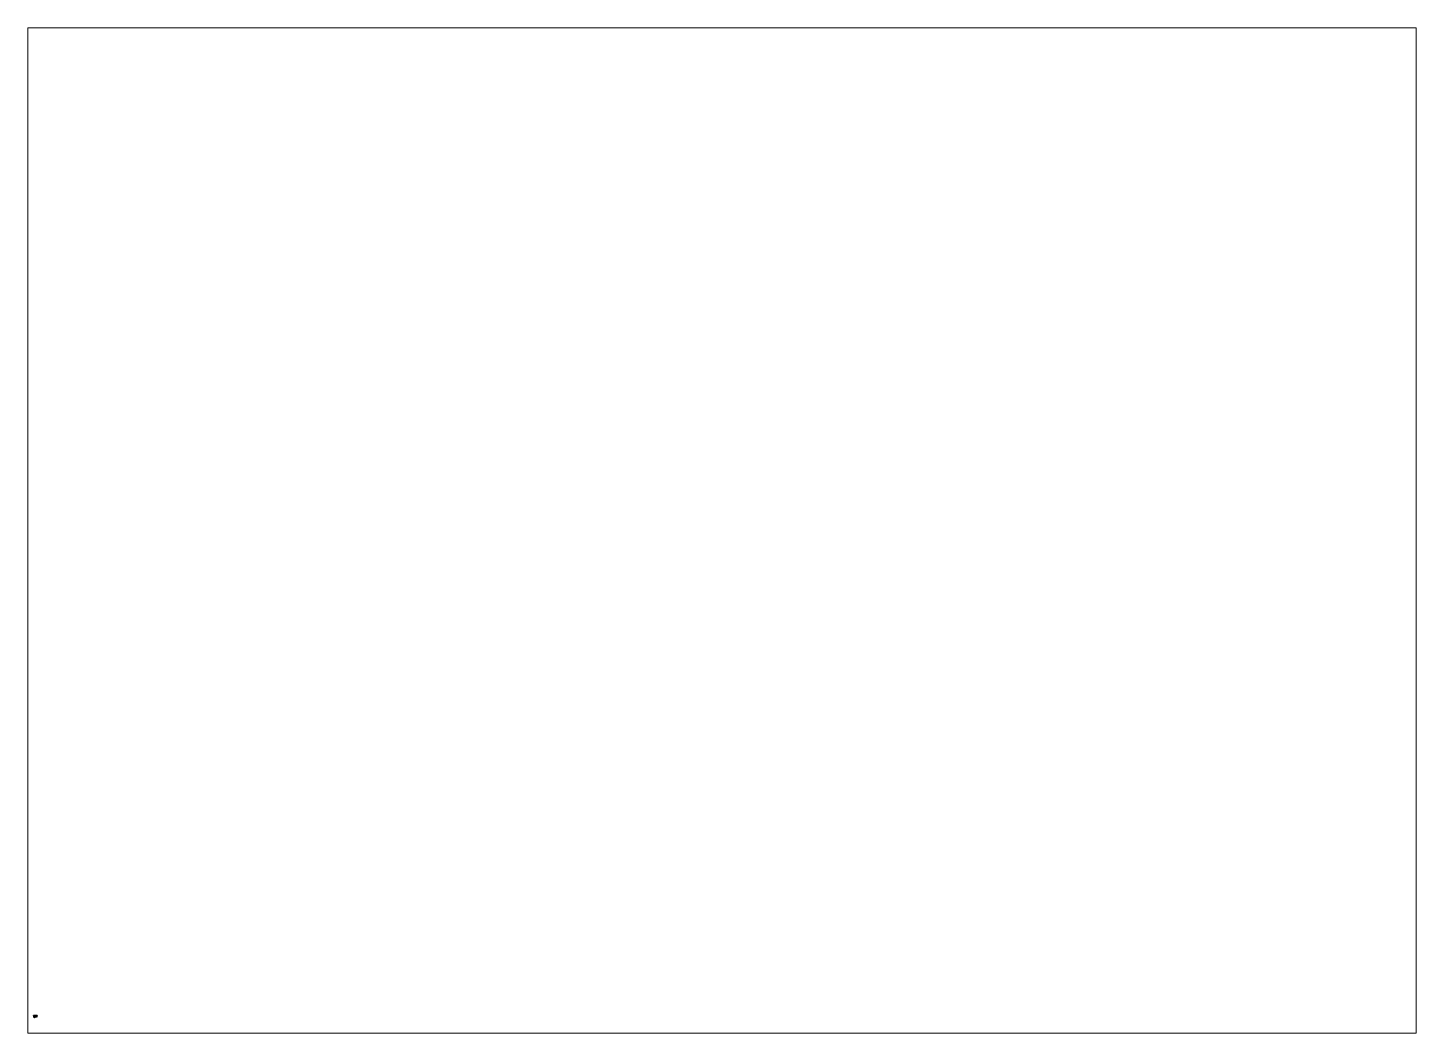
# Paper-space layout 'Layout1' of a CAD drawing. Extents: x 28 to 251, y 20 to 181.
# The model-space entities are those that its viewports show. They can reach past a viewport. Long polylines and large blocks are cut down to what shows.
import ezdxf

# ---------------------------------------------------------------- set-up
doc = ezdxf.new("R2010")
doc.units = 0
doc.layers.get('0').update_dxf_attribs({"linetype": 'CONTINUOUS'})
doc.layers.add('SHIELD', color=4, linetype='CONTINUOUS')

msp = doc.modelspace()

# ---------------------------------------------------------------- linework, layer by layer
for points in [[(-0.49, 0.1, 0.44), (-0.49, 0.12, 0.41), (-0.59, 0.12, 0.41), (-0.59, 0.1, 0.44)], [(-0.49, 0.12, 0.41), (-0.49, 0.1, 0.38), (-0.59, 0.1, 0.38), (-0.59, 0.12, 0.41)], [(-0.49, 0.06, 0.44), (-0.49, 0.1, 0.44), (-0.59, 0.1, 0.44), (-0.59, 0.06, 0.44)], [(-0.49, 0.1, 0.38), (-0.49, 0.06, 0.38), (-0.59, 0.06, 0.38), (-0.59, 0.1, 0.38)], [(-0.49, 0.04, 0.41), (-0.49, 0.06, 0.44), (-0.59, 0.06, 0.44), (-0.59, 0.04, 0.41)], [(-0.49, 0.06, 0.38), (-0.49, 0.04, 0.41), (-0.59, 0.04, 0.41), (-0.59, 0.06, 0.38)], [(0.49, 0.17, 0.47), (0.49, 0.17, 0.3), (-0.49, 0.17, 0.3), (-0.49, 0.17, 0.47)], [(-0.49, 0.17, 0.47), (-0.49, -0.04, 0.47), (0.49, -0.04, 0.47), (0.49, 0.17, 0.47)], [(-0.49, 0.17, 0.3), (-0.49, -0.04, 0.3), (-0.49, -0.04, 0.47), (-0.49, 0.17, 0.47)], [(0.49, 0.17, 0.3), (0.49, -0.04, 0.3), (-0.49, -0.04, 0.3), (-0.49, 0.17, 0.3)], [(-0.08, 0.08, 0.37), (-0.09, 0.07, 0.34), (-0.35, -0.38, 0.64), (-0.34, -0.37, 0.67)], [(-0.09, 0.07, 0.34), (-0.06, 0.06, 0.35), (-0.32, -0.39, 0.66), (-0.35, -0.38, 0.64)], [(-0.06, 0.06, 0.35), (-0.08, 0.08, 0.37), (-0.34, -0.37, 0.67), (-0.32, -0.39, 0.66)], [(-0.08, 0.01, 0.51), (-0.1, 0.02, 0.52), (-0.34, -0.41, 0.52), (-0.32, -0.42, 0.51)], [(-0.1, 0.02, 0.52), (-0.1, 0.02, 0.5), (-0.34, -0.41, 0.5), (-0.34, -0.41, 0.52)], [(-0.1, 0.02, 0.5), (-0.08, 0.01, 0.51), (-0.32, -0.42, 0.51), (-0.34, -0.41, 0.5)], [(-0.12, 0.09, 0.47), (-0.12, -0.04, 0.47), (-0.12, -0.04, 0.67), (-0.12, 0.04, 0.67)], [(-0.07, 0.04, 0.67), (-0.07, 0.09, 0.47), (-0.12, 0.09, 0.47), (-0.12, 0.04, 0.67)], [(-0.12, 0.04, 0.67), (-0.12, -0.04, 0.67), (-0.07, -0.04, 0.67), (-0.07, 0.04, 0.67)], [(-0.07, -0.04, 0.67), (-0.07, -0.04, 0.47), (-0.07, 0.09, 0.47), (-0.07, 0.04, 0.67)], [(0.12, 0.04, 0.67), (0.12, 0.09, 0.47), (0.07, 0.09, 0.47), (0.07, 0.04, 0.67)], [(0.07, 0.09, 0.47), (0.07, -0.04, 0.47), (0.07, -0.04, 0.67), (0.07, 0.04, 0.67)], [(0.07, 0.04, 0.67), (0.07, -0.04, 0.67), (0.12, -0.04, 0.67), (0.12, 0.04, 0.67)], [(0.12, -0.04, 0.67), (0.12, -0.04, 0.47), (0.12, 0.09, 0.47), (0.12, 0.04, 0.67)], [(0.49, -0.04, 0.47), (0.49, -0.04, 0.3), (0.49, 0.17, 0.3), (0.49, 0.17, 0.47)], [(0.59, 0.1, 0.44), (0.59, 0.12, 0.41), (0.49, 0.12, 0.41), (0.49, 0.1, 0.44)], [(0.59, 0.12, 0.41), (0.59, 0.1, 0.38), (0.49, 0.1, 0.38), (0.49, 0.12, 0.41)], [(0.59, 0.06, 0.44), (0.59, 0.1, 0.44), (0.49, 0.1, 0.44), (0.49, 0.06, 0.44)], [(0.59, 0.1, 0.38), (0.59, 0.06, 0.38), (0.49, 0.06, 0.38), (0.49, 0.1, 0.38)], [(0.59, 0.04, 0.41), (0.59, 0.06, 0.44), (0.49, 0.06, 0.44), (0.49, 0.04, 0.41)], [(0.59, 0.06, 0.38), (0.59, 0.04, 0.41), (0.49, 0.04, 0.41), (0.49, 0.06, 0.38)], [(-0.49, -0.04, 0.47), (-0.49, -0.04, 0.3), (0.49, -0.04, 0.3), (0.49, -0.04, 0.47)], [(-0.36, -0.33, 0.72), (-0.41, -0.34, 0.66), (-0.42, -0.35, 0.67), (-0.36, -0.34, 0.73)], [(-0.41, -0.34, 0.66), (-0.39, -0.39, 0.59), (-0.4, -0.41, 0.6), (-0.42, -0.35, 0.67)], [(-0.29, -0.39, 0.73), (-0.36, -0.34, 0.73), (-0.42, -0.35, 0.67), (-0.27, -0.44, 0.67)], [(-0.27, -0.44, 0.67), (-0.42, -0.35, 0.67), (-0.4, -0.41, 0.6), (-0.32, -0.45, 0.6)], [(-0.37, -0.39, 0.59), (-0.41, -0.37, 0.51), (-0.42, -0.38, 0.51), (-0.38, -0.41, 0.59)], [(-0.41, -0.37, 0.51), (-0.37, -0.39, 0.43), (-0.38, -0.41, 0.43), (-0.42, -0.38, 0.51)], [(-0.31, -0.45, 0.59), (-0.38, -0.41, 0.59), (-0.42, -0.38, 0.51), (-0.27, -0.47, 0.51)], [(-0.27, -0.47, 0.51), (-0.42, -0.38, 0.51), (-0.38, -0.41, 0.43), (-0.31, -0.45, 0.43)], [(-0.37, -0.42, 0.61), (-0.36, -0.43, 0.6), (-0.41, -0.5, 0.65), (-0.42, -0.49, 0.66)], [(-0.36, -0.42, 0.63), (-0.37, -0.42, 0.61), (-0.42, -0.49, 0.66), (-0.4, -0.49, 0.68)], [(-0.4, -0.49, 0.68), (-0.42, -0.49, 0.66), (-0.41, -0.5, 0.65), (-0.39, -0.51, 0.66)], [(-0.26, -0.43, 0.66), (-0.41, -0.34, 0.66), (-0.36, -0.33, 0.72), (-0.28, -0.37, 0.72)], [(-0.32, -0.44, 0.59), (-0.39, -0.39, 0.59), (-0.41, -0.34, 0.66), (-0.26, -0.43, 0.66)], [(-0.26, -0.46, 0.51), (-0.41, -0.37, 0.51), (-0.37, -0.39, 0.59), (-0.3, -0.43, 0.59)], [(-0.3, -0.43, 0.43), (-0.37, -0.39, 0.43), (-0.41, -0.37, 0.51), (-0.26, -0.46, 0.51)], [(-0.35, -0.43, 0.47), (-0.36, -0.42, 0.45), (-0.41, -0.51, 0.45), (-0.4, -0.52, 0.47)], [(-0.36, -0.42, 0.45), (-0.35, -0.43, 0.44), (-0.4, -0.52, 0.44), (-0.41, -0.51, 0.45)], [(-0.36, -0.43, 0.6), (-0.35, -0.43, 0.61), (-0.39, -0.51, 0.66), (-0.41, -0.5, 0.65)], [(-0.4, -0.52, 0.47), (-0.41, -0.51, 0.45), (-0.4, -0.52, 0.44), (-0.38, -0.52, 0.45)], [(-0.4, -0.04, 0.45), (-0.4, -0.14, 0.45), (-0.4, -0.14, 0.47), (-0.4, -0.04, 0.47)], [(-0.4, -0.04, 0.47), (-0.4, -0.14, 0.47), (-0.24, -0.14, 0.47), (-0.24, -0.04, 0.47)], [(-0.24, -0.04, 0.45), (-0.24, -0.14, 0.45), (-0.4, -0.14, 0.45), (-0.4, -0.04, 0.45)], [(-0.4, -0.04, 0.3), (-0.4, -0.14, 0.3), (-0.4, -0.14, 0.32), (-0.4, -0.04, 0.32)], [(-0.24, -0.04, 0.3), (-0.24, -0.14, 0.3), (-0.4, -0.14, 0.3), (-0.4, -0.04, 0.3)], [(-0.4, -0.04, 0.32), (-0.4, -0.14, 0.32), (-0.24, -0.14, 0.32), (-0.24, -0.04, 0.32)], [(-0.4, -0.14, 0.47), (-0.4, -0.14, 0.45), (-0.24, -0.14, 0.45), (-0.24, -0.14, 0.47)], [(-0.4, -0.14, 0.32), (-0.4, -0.14, 0.3), (-0.24, -0.14, 0.3), (-0.24, -0.14, 0.32)], [(-0.39, -0.39, 0.59), (-0.32, -0.44, 0.59), (-0.32, -0.45, 0.6), (-0.4, -0.41, 0.6)], [(-0.35, -0.43, 0.61), (-0.36, -0.42, 0.63), (-0.4, -0.49, 0.68), (-0.39, -0.51, 0.66)], [(-0.33, -0.44, 0.45), (-0.35, -0.43, 0.47), (-0.4, -0.52, 0.47), (-0.38, -0.52, 0.45)], [(-0.35, -0.43, 0.44), (-0.33, -0.44, 0.45), (-0.38, -0.52, 0.45), (-0.4, -0.52, 0.44)], [(-0.3, -0.43, 0.59), (-0.37, -0.39, 0.59), (-0.38, -0.41, 0.59), (-0.31, -0.45, 0.59)], [(-0.37, -0.39, 0.43), (-0.3, -0.43, 0.43), (-0.31, -0.45, 0.43), (-0.38, -0.41, 0.43)], [(-0.28, -0.37, 0.72), (-0.36, -0.33, 0.72), (-0.36, -0.34, 0.73), (-0.29, -0.39, 0.73)], [(-0.31, -0.08, 0.29), (-0.33, -0.1, 0.29), (-0.33, -0.1, 0.48), (-0.31, -0.08, 0.48)], [(-0.33, -0.1, 0.48), (-0.31, -0.12, 0.48), (-0.29, -0.1, 0.48), (-0.31, -0.08, 0.48)], [(-0.31, -0.08, 0.29), (-0.29, -0.1, 0.29), (-0.31, -0.12, 0.29), (-0.33, -0.1, 0.29)], [(-0.33, -0.1, 0.29), (-0.31, -0.12, 0.29), (-0.31, -0.12, 0.48), (-0.33, -0.1, 0.48)], [(-0.32, -0.44, 0.59), (-0.26, -0.43, 0.66), (-0.27, -0.44, 0.67), (-0.32, -0.45, 0.6)], [(-0.29, -0.1, 0.29), (-0.31, -0.08, 0.29), (-0.31, -0.08, 0.48), (-0.29, -0.1, 0.48)], [(-0.31, -0.12, 0.29), (-0.29, -0.1, 0.29), (-0.29, -0.1, 0.48), (-0.31, -0.12, 0.48)], [(-0.26, -0.46, 0.51), (-0.3, -0.43, 0.59), (-0.31, -0.45, 0.59), (-0.27, -0.47, 0.51)], [(-0.3, -0.43, 0.43), (-0.26, -0.46, 0.51), (-0.27, -0.47, 0.51), (-0.31, -0.45, 0.43)], [(-0.26, -0.43, 0.66), (-0.28, -0.37, 0.72), (-0.29, -0.39, 0.73), (-0.27, -0.44, 0.67)], [(-0.26, -0.23, 1.13), (-0.27, -0.23, 1.1), (-0.27, -0.3, 1.1), (-0.26, -0.33, 1.13)], [(-0.27, -0.23, 1.1), (-0.26, -0.23, 1.07), (-0.26, -0.27, 1.07), (-0.27, -0.3, 1.1)], [(-0.21, -0.23, 1.1), (-0.27, -0.23, 1.1), (-0.26, -0.23, 1.13), (-0.23, -0.23, 1.13)], [(-0.23, -0.23, 1.07), (-0.26, -0.23, 1.07), (-0.27, -0.23, 1.1), (-0.21, -0.23, 1.1)], [(-0.26, -0.27, 0.65), (-0.27, -0.3, 0.65), (-0.27, -0.3, 1.1), (-0.26, -0.27, 1.07)], [(-0.21, -0.3, 0.65), (-0.27, -0.3, 0.65), (-0.26, -0.27, 0.65), (-0.23, -0.27, 0.65)], [(-0.27, -0.3, 0.65), (-0.26, -0.33, 0.65), (-0.26, -0.33, 1.13), (-0.27, -0.3, 1.1)], [(-0.23, -0.33, 0.65), (-0.26, -0.33, 0.65), (-0.27, -0.3, 0.65), (-0.21, -0.3, 0.65)], [(-0.23, -0.23, 1.13), (-0.26, -0.23, 1.13), (-0.26, -0.33, 1.13), (-0.23, -0.33, 1.13)], [(-0.26, -0.23, 1.07), (-0.23, -0.23, 1.07), (-0.23, -0.27, 1.07), (-0.26, -0.27, 1.07)], [(-0.23, -0.27, 0.65), (-0.26, -0.27, 0.65), (-0.26, -0.27, 1.07), (-0.23, -0.27, 1.07)], [(-0.26, -0.33, 0.65), (-0.23, -0.33, 0.65), (-0.23, -0.33, 1.13), (-0.26, -0.33, 1.13)], [(-0.24, -0.14, 0.47), (-0.24, -0.14, 0.45), (-0.24, -0.04, 0.45), (-0.24, -0.04, 0.47)], [(-0.24, -0.14, 0.32), (-0.24, -0.14, 0.3), (-0.24, -0.04, 0.3), (-0.24, -0.04, 0.32)], [(-0.21, -0.23, 1.1), (-0.23, -0.23, 1.13), (-0.23, -0.33, 1.13), (-0.21, -0.3, 1.1)], [(-0.23, -0.23, 1.07), (-0.21, -0.23, 1.1), (-0.21, -0.3, 1.1), (-0.23, -0.27, 1.07)], [(-0.21, -0.3, 0.65), (-0.23, -0.27, 0.65), (-0.23, -0.27, 1.07), (-0.21, -0.3, 1.1)], [(-0.23, -0.33, 0.65), (-0.21, -0.3, 0.65), (-0.21, -0.3, 1.1), (-0.23, -0.33, 1.13)], [(-0.12, -0.04, 0.67), (-0.12, -0.04, 0.47), (-0.07, -0.04, 0.47), (-0.07, -0.04, 0.67)], [(0.07, -0.04, 0.67), (0.07, -0.04, 0.47), (0.12, -0.04, 0.47), (0.12, -0.04, 0.67)], [(0.24, -0.04, 0.32), (0.24, -0.14, 0.32), (0.4, -0.14, 0.32), (0.4, -0.04, 0.32)], [(0.4, -0.04, 0.3), (0.4, -0.14, 0.3), (0.24, -0.14, 0.3), (0.24, -0.04, 0.3)], [(0.24, -0.04, 0.3), (0.24, -0.14, 0.3), (0.24, -0.14, 0.32), (0.24, -0.04, 0.32)], [(0.24, -0.04, 0.47), (0.24, -0.14, 0.47), (0.4, -0.14, 0.47), (0.4, -0.04, 0.47)], [(0.24, -0.04, 0.45), (0.24, -0.14, 0.45), (0.24, -0.14, 0.47), (0.24, -0.04, 0.47)], [(0.4, -0.04, 0.45), (0.4, -0.14, 0.45), (0.24, -0.14, 0.45), (0.24, -0.04, 0.45)], [(0.24, -0.14, 0.32), (0.24, -0.14, 0.3), (0.4, -0.14, 0.3), (0.4, -0.14, 0.32)], [(0.24, -0.14, 0.47), (0.24, -0.14, 0.45), (0.4, -0.14, 0.45), (0.4, -0.14, 0.47)], [(0.31, -0.08, 0.29), (0.29, -0.1, 0.29), (0.29, -0.1, 0.48), (0.31, -0.08, 0.48)], [(0.31, -0.08, 0.29), (0.33, -0.1, 0.29), (0.31, -0.12, 0.29), (0.29, -0.1, 0.29)], [(0.29, -0.1, 0.48), (0.31, -0.12, 0.48), (0.33, -0.1, 0.48), (0.31, -0.08, 0.48)], [(0.29, -0.1, 0.29), (0.31, -0.12, 0.29), (0.31, -0.12, 0.48), (0.29, -0.1, 0.48)], [(0.33, -0.1, 0.29), (0.31, -0.08, 0.29), (0.31, -0.08, 0.48), (0.33, -0.1, 0.48)], [(0.31, -0.12, 0.29), (0.33, -0.1, 0.29), (0.33, -0.1, 0.48), (0.31, -0.12, 0.48)], [(0.4, -0.14, 0.32), (0.4, -0.14, 0.3), (0.4, -0.04, 0.3), (0.4, -0.04, 0.32)], [(0.4, -0.14, 0.47), (0.4, -0.14, 0.45), (0.4, -0.04, 0.45), (0.4, -0.04, 0.47)]]:
    msp.add_3dface(points)
at = {"layer": 'SHIELD'}
for points in [[(-0.3, 0.1, 0.7), (-0.5, -0.01, 0.7), (-0.5, 0.11, 0.52), (-0.3, 0.22, 0.56)], [(-0.3, 0.22, 0.56), (-0.5, 0.11, 0.52), (-0.5, -0.01, 0.7), (-0.3, 0.1, 0.7)], [(-0.3, 0.1, 0.7), (-0.5, -0.01, 0.7), (-0.43, -0.11, 0.9), (-0.3, -0.07, 0.9)], [(-0.3, -0.07, 0.9), (-0.43, -0.11, 0.9), (-0.5, -0.01, 0.7), (-0.3, 0.1, 0.7)], [(0.49, 0.17, 0.07), (-0.49, 0.17, 0.07), (-0.49, 0.17, 0.3), (0.49, 0.17, 0.3)], [(0.49, 0.17, 0.3), (-0.49, 0.17, 0.3), (-0.49, 0.17, 0.07), (0.49, 0.17, 0.07)], [(-0.1, -0.04, 0.86), (-0.3, -0.04, 0.86), (-0.3, 0.22, 0.56), (-0.1, 0.22, 0.56)], [(-0.1, 0.22, 0.56), (-0.3, 0.22, 0.56), (-0.3, -0.04, 0.86), (-0.1, -0.04, 0.86)], [(0.29, 0.22, 0.47), (-0.3, 0.22, 0.47), (-0.3, 0.22, 0.56), (0.29, 0.22, 0.56)], [(0.29, 0.22, 0.56), (-0.3, 0.22, 0.56), (-0.3, 0.22, 0.47), (0.29, 0.22, 0.47)], [(0.29, 0.22, 0.56), (0.09, 0.22, 0.56), (0.09, -0.04, 0.86), (0.29, -0.04, 0.86)], [(0.29, -0.04, 0.86), (0.09, -0.04, 0.86), (0.09, 0.22, 0.56), (0.29, 0.22, 0.56)], [(0.49, -0.01, 0.7), (0.29, 0.1, 0.7), (0.29, 0.22, 0.56), (0.49, 0.11, 0.52)], [(0.49, 0.11, 0.52), (0.29, 0.22, 0.56), (0.29, 0.1, 0.7), (0.49, -0.01, 0.7)], [(0.49, -0.01, 0.7), (0.29, 0.1, 0.7), (0.29, -0.06, 0.88), (0.42, -0.12, 0.88)], [(0.42, -0.12, 0.88), (0.29, -0.06, 0.88), (0.29, 0.1, 0.7), (0.49, -0.01, 0.7)], [(-0.3, -0.07, 0.9), (-0.43, -0.11, 0.9), (-0.43, -0.27, 1.12), (-0.3, -0.21, 1.06)], [(-0.3, -0.21, 1.06), (-0.43, -0.27, 1.12), (-0.43, -0.11, 0.9), (-0.3, -0.07, 0.9)], [(-0.28, -0.27, 1.12), (-0.43, -0.27, 1.12), (-0.3, -0.21, 1.06), (-0.28, -0.21, 1.06)], [(-0.28, -0.21, 1.06), (-0.3, -0.21, 1.06), (-0.43, -0.27, 1.12), (-0.28, -0.27, 1.12)], [(-0.3, -0.3, 1.16), (-0.4, -0.3, 1.16), (-0.43, -0.27, 1.12), (-0.28, -0.27, 1.12)], [(-0.28, -0.27, 1.12), (-0.43, -0.27, 1.12), (-0.4, -0.3, 1.16), (-0.3, -0.3, 1.16)], [(0.29, -0.21, 1.06), (-0.3, -0.21, 1.06), (-0.3, -0.04, 0.86), (0.29, -0.04, 0.86)], [(0.29, -0.04, 0.86), (-0.3, -0.04, 0.86), (-0.3, -0.21, 1.06), (0.29, -0.21, 1.06)], [(-0.08, -0.27, 1.12), (-0.2, -0.27, 1.12), (-0.2, -0.21, 1.06), (-0.03, -0.21, 1.06)], [(-0.03, -0.21, 1.06), (-0.2, -0.21, 1.06), (-0.2, -0.27, 1.12), (-0.08, -0.27, 1.12)], [(-0.1, -0.3, 1.16), (-0.19, -0.3, 1.16), (-0.2, -0.27, 1.12), (-0.08, -0.27, 1.12)], [(-0.08, -0.27, 1.12), (-0.2, -0.27, 1.12), (-0.19, -0.3, 1.16), (-0.1, -0.3, 1.16)], [(0.29, -0.21, 1.06), (0.04, -0.21, 1.06), (0.07, -0.27, 1.12), (0.29, -0.27, 1.12)], [(0.29, -0.27, 1.12), (0.07, -0.27, 1.12), (0.04, -0.21, 1.06), (0.29, -0.21, 1.06)], [(0.42, -0.12, 0.88), (0.29, -0.06, 0.88), (0.29, -0.27, 1.12), (0.42, -0.33, 1.12)], [(0.42, -0.33, 1.12), (0.29, -0.27, 1.12), (0.29, -0.06, 0.88), (0.42, -0.12, 0.88)]]:
    msp.add_3dface(points, dxfattribs=at)

psp = doc.layouts.get("Layout1")

# ---------------------------------------------------------------- viewports
at = {"layer": '0'}
psp.add_viewport(center=(139.22, 100.81), size=(222.76, 161.29), view_center_point=(210, 148.5), view_height=307.4901, dxfattribs=at)

doc.saveas('drawing.dxf')
